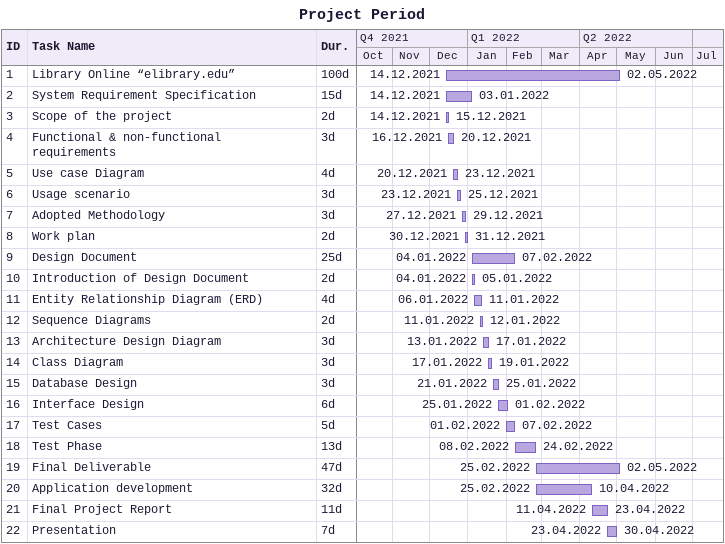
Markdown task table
Project Period

| ID | Task | Duration | Start | Finish |
|---|---|---|---|---|
| 1 | Library Online “elibrary.edu” | 100d | 2021-12-14 | 2022-05-02 |
| 2 | System Requirement Specification | 15d | 2021-12-14 | 2022-01-03 |
| 3 | Scope of the project | 2d | 2021-12-14 | 2021-12-15 |
| 4 | Functional & non-functional requirements | 3d | 2021-12-16 | 2021-12-20 |
| 5 | Use case Diagram | 4d | 2021-12-20 | 2021-12-23 |
| 6 | Usage scenario | 3d | 2021-12-23 | 2021-12-25 |
| 7 | Adopted Methodology | 3d | 2021-12-27 | 2021-12-29 |
| 8 | Work plan | 2d | 2021-12-30 | 2021-12-31 |
| 9 | Design Document | 25d | 2022-01-04 | 2022-02-07 |
| 10 | Introduction of Design Document | 2d | 2022-01-04 | 2022-01-05 |
| 11 | Entity Relationship Diagram (ERD) | 4d | 2022-01-06 | 2022-01-11 |
| 12 | Sequence Diagrams | 2d | 2022-01-11 | 2022-01-12 |
| 13 | Architecture Design Diagram | 3d | 2022-01-13 | 2022-01-17 |
| 14 | Class Diagram | 3d | 2022-01-17 | 2022-01-19 |
| 15 | Database Design | 3d | 2022-01-21 | 2022-01-25 |
| 16 | Interface Design | 6d | 2022-01-25 | 2022-02-01 |
| 17 | Test Cases | 5d | 2022-02-01 | 2022-02-07 |
| 18 | Test Phase | 13d | 2022-02-08 | 2022-02-24 |
| 19 | Final Deliverable | 47d | 2022-02-25 | 2022-05-02 |
| 20 | Application development | 32d | 2022-02-25 | 2022-04-10 |
| 21 | Final Project Report | 11d | 2022-04-11 | 2022-04-23 |
| 22 | Presentation | 7d | 2022-04-23 | 2022-04-30 |
